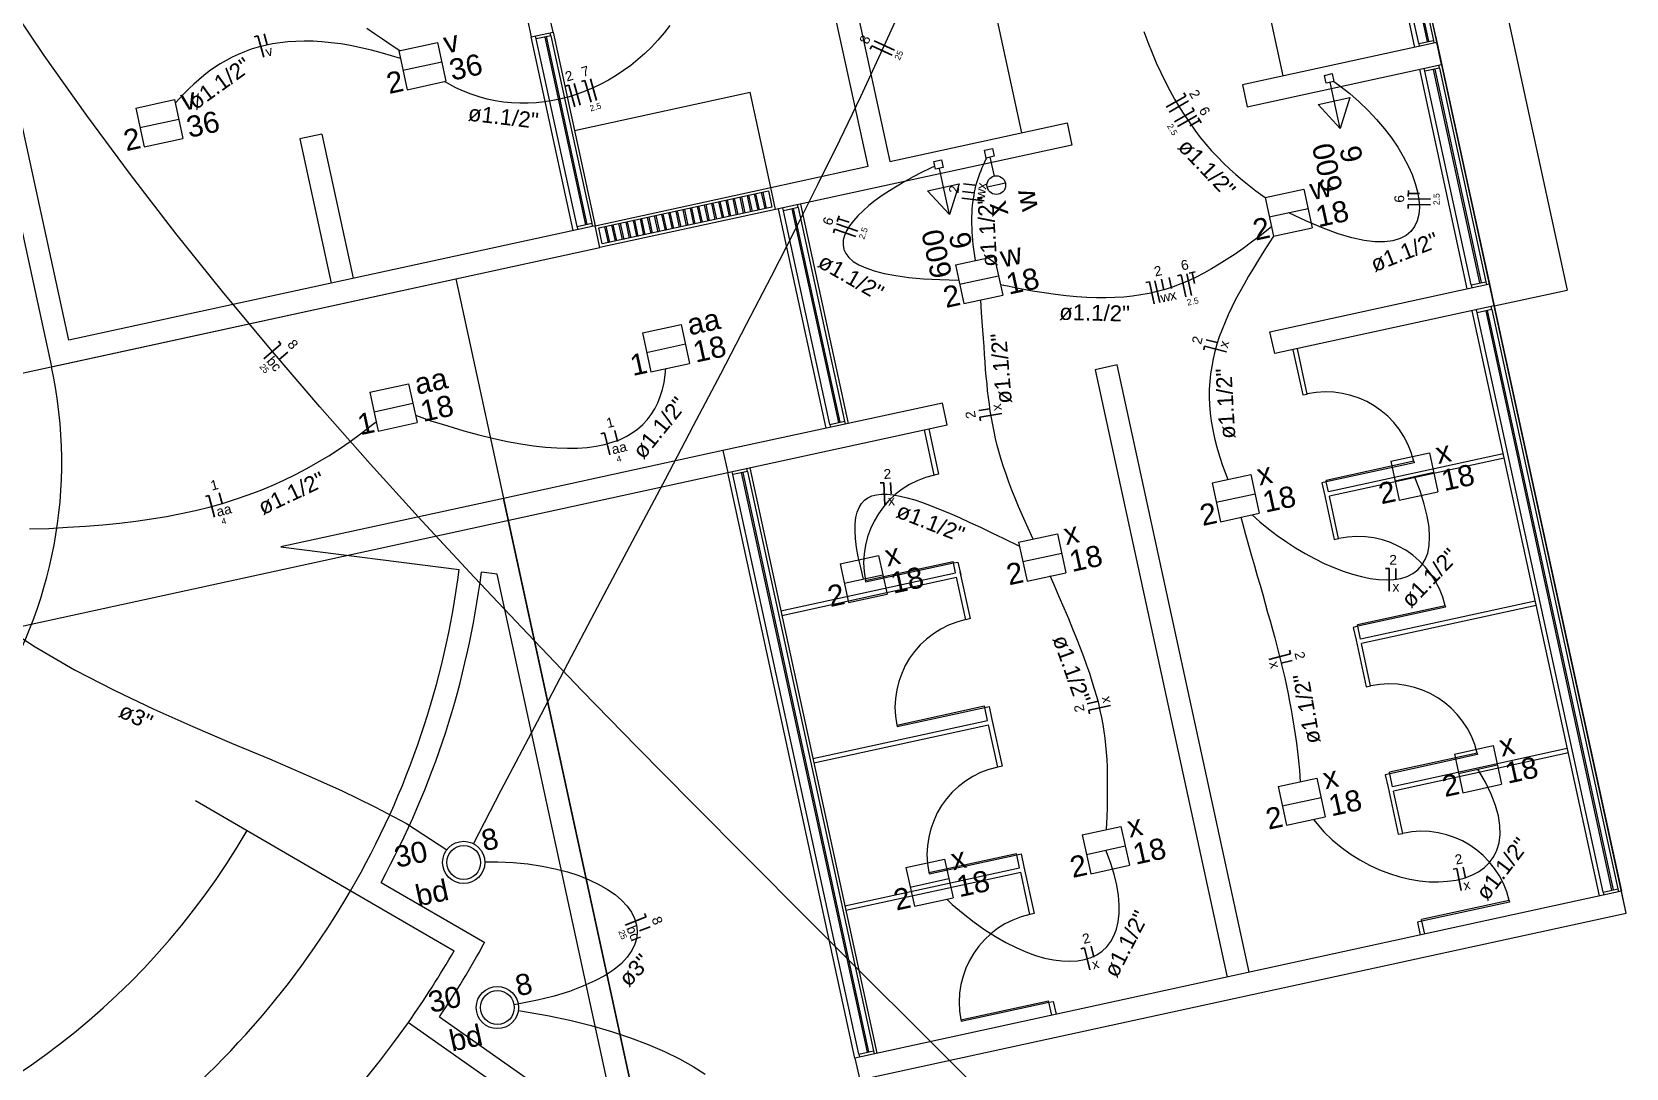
# Model space of a CAD drawing. Header units: millimetres. Extents: x -395 to 1008, y 9 to 692.
# Drawn here: x -66.29 to -55.64, y 39.76 to 46.68 of the extents above; entities that cross this region are included whole.
import ezdxf

# ---------------------------------------------------------------- set-up
doc = ezdxf.new("R2010")
doc.units = ezdxf.units.MM
doc.header["$LTSCALE"] = 0.1
doc.header["$MEASUREMENT"] = 0
for name, color, linetype, lineweight in [('.10 ultra fina', 240, 'Continuous', 5), ('.15', 150, 'Continuous', 15), ('.20', 130, 'Continuous', 5), ('.25', 70, 'Continuous', 5), ('.30', 50, 'Continuous', 5), ('.40 Interno parede', 27, 'Continuous', 5)]:
    doc.layers.add(name, color=color, linetype=linetype, lineweight=lineweight)
doc.styles.add('Arial', font='arial.ttf')

# ---------------------------------------------------------------- blocks, each defined once
blk = doc.blocks.new('eeetet')
at = {"layer": '.10 ultra fina', "color": 240, "lineweight": 5}
for p, q in [((637.56, 100.877), (627.125, 148.864)), ((635.27, 113.759), (637.166, 105.038)), ((635.156, 111.837), (636.272, 106.706)), ((635.171, 111.86), (636.295, 106.691)), ((636.149, 106.659), (635.025, 111.828)), ((636.174, 106.685), (635.058, 111.815)), ((636.233, 106.698), (635.117, 111.828)), ((636.242, 106.7), (635.127, 111.83)), ((635.269, 106.468), (634.145, 111.637)), ((625.851, 109.992), (627.04, 104.525)), ((632.927, 108.819), (633.521, 106.088)), ((632.495, 105.865), (631.869, 108.742)), ((632.047, 108.628), (632.641, 105.897)), ((627.155, 104.704), (626.608, 107.217)), ((630.213, 106.875), (630.245, 106.729)), ((630.391, 106.761), (630.359, 106.907)), ((630.245, 106.729), (630.391, 106.761)), ((630.526, 105.437), (630.245, 106.729)), ((630.278, 106.716), (630.274, 106.735)), ((630.376, 106.737), (630.278, 106.716)), ((630.609, 105.475), (630.337, 106.728)), ((630.619, 105.477), (630.347, 106.731)), ((630.376, 106.737), (630.372, 106.756)), ((630.376, 106.737), (630.649, 105.484)), ((630.391, 106.761), (630.672, 105.468)), ((636.286, 106.735), (636.605, 105.269)), ((630.551, 105.462), (630.278, 106.716)), ((636.295, 106.691), (634.997, 106.409)), ((636.174, 106.685), (636.272, 106.706)), ((636.174, 106.685), (636.178, 106.666)), ((636.272, 106.706), (636.276, 106.687)), ((636.327, 106.545), (636.295, 106.691)), ((635.029, 106.262), (636.327, 106.545)), ((636.499, 105.047), (636.181, 106.513)), ((636.214, 106.5), (636.21, 106.519)), ((636.312, 106.521), (636.214, 106.5)), ((636.583, 105.086), (636.273, 106.512)), ((636.593, 105.088), (636.283, 106.514)), ((636.312, 106.521), (636.308, 106.54)), ((636.312, 106.521), (636.622, 105.094)), ((636.327, 106.545), (636.646, 105.079)), ((634.997, 106.409), (635.029, 106.262)), ((636.525, 105.073), (636.214, 106.5)), ((630.534, 106.104), (631.707, 106.359)), ((631.845, 105.723), (631.707, 106.359)), ((632.641, 105.897), (633.825, 106.154)), ((633.825, 106.154), (633.857, 106.007)), ((628.846, 106.08), (628.699, 106.048)), ((628.699, 106.048), (628.909, 105.085)), ((628.846, 106.08), (629.055, 105.117)), ((633.857, 106.007), (631.877, 105.577)), ((631.845, 105.723), (632.495, 105.865)), ((630.672, 105.468), (631.845, 105.723)), ((631.639, 105.658), (631.662, 105.551)), ((631.649, 105.66), (631.672, 105.553)), ((631.687, 105.669), (631.71, 105.561)), ((631.697, 105.671), (631.72, 105.563)), ((631.734, 105.679), (631.758, 105.571)), ((631.744, 105.681), (631.767, 105.574)), ((631.782, 105.689), (631.806, 105.582)), ((631.792, 105.691), (631.815, 105.584)), ((631.877, 105.577), (631.845, 105.723)), ((631.877, 105.577), (630.704, 105.322)), ((631.163, 105.555), (631.186, 105.447)), ((631.172, 105.557), (631.196, 105.449)), ((631.211, 105.565), (631.234, 105.458)), ((631.22, 105.567), (631.244, 105.46)), ((631.258, 105.575), (631.281, 105.468)), ((631.268, 105.577), (631.291, 105.47)), ((631.306, 105.586), (631.329, 105.478)), ((631.316, 105.588), (631.339, 105.48)), ((631.353, 105.596), (631.377, 105.489)), ((631.363, 105.598), (631.386, 105.491)), ((631.401, 105.606), (631.425, 105.499)), ((631.411, 105.609), (631.434, 105.501)), ((631.449, 105.617), (631.472, 105.509)), ((631.458, 105.619), (631.482, 105.511)), ((631.496, 105.627), (631.52, 105.52)), ((631.506, 105.629), (631.53, 105.522)), ((631.544, 105.637), (631.567, 105.53)), ((631.554, 105.64), (631.577, 105.532)), ((631.592, 105.648), (631.615, 105.54)), ((631.601, 105.65), (631.625, 105.543)), ((632.215, 104.115), (631.896, 105.581)), ((631.93, 105.568), (631.926, 105.587)), ((632.028, 105.589), (631.93, 105.568)), ((632.24, 104.141), (631.93, 105.568)), ((632.299, 104.154), (631.989, 105.581)), ((632.309, 104.156), (631.998, 105.583)), ((632.028, 105.589), (632.023, 105.609)), ((632.028, 105.589), (632.338, 104.162)), ((632.043, 105.613), (632.362, 104.147)), ((630.672, 105.468), (627.155, 104.704)), ((630.551, 105.462), (630.649, 105.484)), ((630.551, 105.462), (630.555, 105.443)), ((630.649, 105.484), (630.653, 105.464)), ((630.704, 105.322), (630.672, 105.468)), ((630.734, 105.461), (630.758, 105.354)), ((630.744, 105.464), (630.767, 105.356)), ((630.782, 105.472), (630.805, 105.364)), ((630.791, 105.474), (630.815, 105.366)), ((630.829, 105.482), (630.853, 105.375)), ((630.839, 105.484), (630.863, 105.377)), ((630.877, 105.492), (630.9, 105.385)), ((630.887, 105.495), (630.91, 105.387)), ((630.925, 105.503), (630.948, 105.395)), ((630.935, 105.505), (630.958, 105.397)), ((630.972, 105.513), (630.996, 105.406)), ((630.982, 105.515), (631.005, 105.408)), ((631.02, 105.524), (631.043, 105.416)), ((631.03, 105.526), (631.053, 105.418)), ((631.067, 105.534), (631.091, 105.426)), ((631.077, 105.536), (631.101, 105.429)), ((631.115, 105.544), (631.139, 105.437)), ((631.125, 105.546), (631.148, 105.439)), ((627.04, 104.525), (630.704, 105.322)), ((618.475, 102.663), (629.742, 105.113)), ((629.742, 105.113), (631.632, 96.42)), ((635.18, 104.76), (636.646, 105.079)), ((636.525, 105.073), (636.622, 105.094)), ((636.525, 105.073), (636.529, 105.053)), ((636.622, 105.094), (636.626, 105.075)), ((636.646, 105.079), (636.678, 104.932)), ((636.678, 104.932), (637.166, 105.038)), ((636.678, 104.932), (635.212, 104.614)), ((636.663, 104.908), (636.658, 104.928)), ((636.678, 104.932), (637.528, 101.024)), ((637.381, 100.992), (636.531, 104.9)), ((636.565, 104.887), (636.561, 104.907)), ((636.663, 104.908), (636.565, 104.887)), ((637.406, 101.018), (636.565, 104.887)), ((637.465, 101.03), (636.624, 104.9)), ((637.475, 101.032), (636.633, 104.902)), ((636.663, 104.908), (637.504, 101.039)), ((635.212, 104.614), (635.18, 104.76)), ((635.334, 104.64), (635.4, 104.338)), ((635.429, 104.344), (635.364, 104.646)), ((634.16, 104.538), (634.013, 104.506)), ((634.013, 104.506), (634.895, 100.451)), ((635.041, 100.483), (634.16, 104.538)), ((632.992, 104.284), (631.526, 103.966)), ((633.024, 104.138), (632.992, 104.284)), ((635.4, 104.338), (635.429, 104.344)), ((631.558, 103.819), (633.024, 104.138)), ((632.24, 104.141), (632.338, 104.162)), ((632.24, 104.141), (632.244, 104.122)), ((632.338, 104.162), (632.342, 104.143)), ((632.938, 103.802), (632.872, 104.105)), ((632.902, 104.111), (632.967, 103.809)), ((631.526, 103.966), (630.06, 103.647)), ((631.526, 103.966), (631.558, 103.819)), ((631.705, 103.851), (632.555, 99.942)), ((636.141, 103.895), (635.555, 103.767)), ((636.143, 103.885), (635.557, 103.758)), ((636.739, 103.945), (635.571, 103.691)), ((636.745, 103.916), (635.578, 103.662)), ((636.141, 103.895), (636.143, 103.885)), ((617.36, 100.732), (631.558, 103.819)), ((632.408, 99.91), (631.558, 103.819)), ((631.592, 103.806), (631.587, 103.825)), ((631.689, 103.827), (631.592, 103.806)), ((632.433, 99.936), (631.592, 103.806)), ((632.492, 99.949), (631.65, 103.819)), ((632.501, 99.951), (631.66, 103.821)), ((631.689, 103.827), (631.685, 103.847)), ((631.689, 103.827), (632.531, 99.957)), ((632.967, 103.809), (632.938, 103.802)), ((635.557, 103.758), (635.528, 103.751)), ((635.528, 103.751), (635.546, 103.665)), ((635.557, 103.758), (635.555, 103.767)), ((635.571, 103.691), (635.557, 103.758)), ((630.06, 103.647), (628.573, 103.323)), ((631.632, 96.42), (630.06, 103.647)), ((635.542, 103.685), (635.61, 103.373)), ((635.639, 103.379), (635.578, 103.662)), ((628.573, 103.323), (629.763, 103.173)), ((635.61, 103.373), (635.639, 103.379)), ((632.477, 103.098), (633.063, 103.226)), ((632.479, 103.089), (633.066, 103.216)), ((633.066, 103.216), (633.063, 103.226)), ((633.066, 103.216), (633.095, 103.222)), ((633.08, 103.15), (633.066, 103.216)), ((633.095, 103.222), (633.114, 103.136)), ((630.017, 103.141), (629.912, 103.154)), ((631.468, 96.468), (630.017, 103.141)), ((631.912, 102.896), (633.08, 103.15)), ((631.919, 102.866), (633.086, 103.12)), ((633.148, 102.837), (633.086, 103.12)), ((633.109, 103.156), (633.177, 102.844)), ((632.477, 103.098), (632.479, 103.089)), ((636.351, 102.93), (635.765, 102.803)), ((636.353, 102.92), (635.767, 102.793)), ((636.953, 102.961), (635.785, 102.707)), ((636.959, 102.931), (635.792, 102.677)), ((636.351, 102.93), (636.353, 102.92)), ((633.177, 102.844), (633.148, 102.837)), ((635.767, 102.793), (635.737, 102.786)), ((635.737, 102.786), (635.756, 102.7)), ((635.767, 102.793), (635.765, 102.803)), ((635.785, 102.707), (635.767, 102.793)), ((635.756, 102.7), (635.824, 102.388)), ((635.853, 102.395), (635.792, 102.677)), ((635.824, 102.388), (635.853, 102.395)), ((632.687, 102.133), (633.273, 102.261)), ((632.689, 102.124), (633.275, 102.251)), ((633.275, 102.251), (633.273, 102.261)), ((633.275, 102.251), (633.305, 102.257)), ((633.294, 102.165), (633.275, 102.251)), ((633.305, 102.257), (633.323, 102.171)), ((632.126, 101.911), (633.294, 102.165)), ((633.323, 102.171), (633.391, 101.859)), ((632.133, 101.882), (633.3, 102.136)), ((632.687, 102.133), (632.689, 102.124)), ((633.362, 101.853), (633.3, 102.136)), ((636.565, 101.946), (635.979, 101.818)), ((636.567, 101.936), (635.981, 101.808)), ((637.167, 101.976), (635.999, 101.722)), ((637.174, 101.947), (636.006, 101.693)), ((636.565, 101.946), (636.567, 101.936)), ((633.391, 101.859), (633.362, 101.853)), ((635.981, 101.808), (635.951, 101.802)), ((635.951, 101.802), (635.97, 101.716)), ((635.981, 101.808), (635.979, 101.818)), ((635.999, 101.722), (635.981, 101.808)), ((628.001, 101.629), (629.039, 101.027)), ((635.97, 101.716), (636.038, 101.404)), ((636.067, 101.41), (636.006, 101.693)), ((636.038, 101.404), (636.067, 101.41)), ((632.901, 101.149), (633.487, 101.276)), ((632.903, 101.139), (633.489, 101.267)), ((633.489, 101.267), (633.487, 101.276)), ((633.489, 101.267), (633.519, 101.273)), ((633.508, 101.181), (633.489, 101.267)), ((633.519, 101.273), (633.537, 101.187)), ((633.537, 101.187), (633.605, 100.875)), ((629.242, 101.082), (629.934, 100.681)), ((632.34, 100.927), (633.508, 101.181)), ((632.347, 100.897), (633.515, 101.151)), ((632.901, 101.149), (632.903, 101.139)), ((633.576, 100.868), (633.515, 101.151)), ((629.039, 101.027), (629.73, 100.625)), ((637.528, 101.024), (632.408, 99.91)), ((637.406, 101.018), (637.504, 101.039)), ((637.406, 101.018), (637.411, 100.998)), ((637.504, 101.039), (637.508, 101.019)), ((637.56, 100.877), (637.528, 101.024)), ((632.44, 99.764), (637.56, 100.877)), ((632.44, 99.764), (637.56, 100.877)), ((633.605, 100.875), (633.576, 100.868)), ((636.779, 100.961), (636.193, 100.834)), ((636.781, 100.951), (636.195, 100.824)), ((636.779, 100.961), (636.781, 100.951)), ((636.195, 100.824), (636.165, 100.817)), ((636.165, 100.817), (636.184, 100.731)), ((636.195, 100.824), (636.193, 100.834)), ((636.214, 100.738), (636.195, 100.824)), ((633.115, 100.164), (633.701, 100.292)), ((633.117, 100.155), (633.704, 100.282)), ((633.704, 100.282), (633.701, 100.292)), ((633.704, 100.282), (633.733, 100.288)), ((633.722, 100.196), (633.704, 100.282)), ((633.733, 100.288), (633.752, 100.202)), ((629.425, 100.148), (630.079, 99.687)), ((629.632, 100.185), (630.287, 99.724)), ((633.115, 100.164), (633.117, 100.155)), ((632.408, 99.91), (632.44, 99.764)), ((632.433, 99.936), (632.531, 99.957)), ((632.433, 99.936), (632.437, 99.917)), ((632.531, 99.957), (632.535, 99.938))]:
    blk.add_line(p, q, dxfattribs=at)
blk.add_lwpolyline([(631.83, 105.7), (631.853, 105.592), (630.719, 105.346), (630.696, 105.453), (631.83, 105.7)], dxfattribs=at)
for centre, radius, start, end in [((624.108, 103.888), 3, 192.2675, 12.2675), ((635.557, 103.758), 0.6, 13.2225, 102.2675), ((633.066, 103.216), 0.6, 102.2675, 191.3125), ((635.767, 102.793), 0.6, 13.2225, 102.2675), ((624.108, 103.888), 5.7, 329.8745, 352.7963), ((624.108, 103.888), 5.85, 331.3438, 352.7963), ((633.275, 102.251), 0.6, 102.2675, 191.3125), ((635.981, 101.808), 0.6, 13.2225, 102.2675), ((633.489, 101.267), 0.6, 102.2675, 191.3125), ((624.108, 103.888), 4.9, 234.6606, 329.8745), ((636.195, 100.824), 0.6, 13.2225, 102.2675), ((624.108, 103.888), 5.7, 234.6606, 329.8745), ((633.704, 100.282), 0.6, 102.2675, 191.3125), ((624.108, 103.888), 6.65, 326.167, 331.167), ((624.108, 103.888), 6.5, 324.8745, 329.8745), ((624.108, 103.888), 6.5, 239.6606, 324.8745)]:
    blk.add_arc(centre, radius, start, end, dxfattribs=at)

msp = doc.modelspace()

# ---------------------------------------------------------------- linework, layer by layer
at = {"layer": '.15', "color": 150, "lineweight": 15}
for p, q in [((-63.84, 46.548), (-63.581, 46.604)), ((-63.84, 46.548), (-63.784, 46.289)), ((-63.581, 46.604), (-63.525, 46.346)), ((-63.812, 46.419), (-63.553, 46.475)), ((-63.784, 46.289), (-63.525, 46.346)), ((-57.655, 46.385), (-57.603, 46.397)), ((-57.644, 46.334), (-57.655, 46.385)), ((-57.592, 46.345), (-57.644, 46.334)), ((-57.591, 46.214), (-57.618, 46.339)), ((-57.603, 46.397), (-57.592, 46.345)), ((-57.697, 46.191), (-57.485, 46.237)), ((-57.485, 46.237), (-57.551, 46.031)), ((-65.597, 46.166), (-65.338, 46.223)), ((-65.597, 46.166), (-65.54, 45.907)), ((-65.338, 46.223), (-65.282, 45.964)), ((-57.551, 46.031), (-57.697, 46.191)), ((-57.551, 46.031), (-57.591, 46.214)), ((-65.569, 46.037), (-65.31, 46.093)), ((-65.54, 45.907), (-65.282, 45.964)), ((-60.265, 45.809), (-60.214, 45.821)), ((-60.254, 45.758), (-60.265, 45.809)), ((-60.214, 45.821), (-60.202, 45.769)), ((-59.926, 45.885), (-59.874, 45.896)), ((-59.915, 45.833), (-59.926, 45.885)), ((-59.863, 45.845), (-59.915, 45.833)), ((-59.861, 45.713), (-59.889, 45.839)), ((-59.874, 45.896), (-59.863, 45.845)), ((-60.202, 45.769), (-60.254, 45.758)), ((-60.201, 45.638), (-60.228, 45.763)), ((-60.307, 45.615), (-60.095, 45.661)), ((-60.161, 45.455), (-60.307, 45.615)), ((-60.161, 45.455), (-60.201, 45.638)), ((-60.095, 45.661), (-60.161, 45.455)), ((-59.787, 45.666), (-59.909, 45.639)), ((-58.052, 45.57), (-57.793, 45.626)), ((-57.793, 45.626), (-57.737, 45.367)), ((-58.052, 45.57), (-57.996, 45.311)), ((-58.024, 45.44), (-57.765, 45.496)), ((-57.996, 45.311), (-57.737, 45.367)), ((-60.121, 45.12), (-59.862, 45.176)), ((-59.862, 45.176), (-59.805, 44.917)), ((-60.121, 45.12), (-60.064, 44.861)), ((-60.093, 44.99), (-59.834, 45.046)), ((-60.064, 44.861), (-59.805, 44.917)), ((-62.212, 44.665), (-61.953, 44.721)), ((-62.212, 44.665), (-62.156, 44.406)), ((-61.953, 44.721), (-61.897, 44.462)), ((-62.184, 44.535), (-61.925, 44.592)), ((-62.156, 44.406), (-61.897, 44.462)), ((-64.034, 44.269), (-63.775, 44.325)), ((-63.775, 44.325), (-63.718, 44.066)), ((-64.034, 44.269), (-63.977, 44.01)), ((-64.005, 44.139), (-63.746, 44.196)), ((-63.977, 44.01), (-63.718, 44.066)), ((-57.212, 43.808), (-56.953, 43.864)), ((-57.212, 43.808), (-57.156, 43.549)), ((-56.953, 43.864), (-56.897, 43.605)), ((-58.406, 43.663), (-58.147, 43.72)), ((-58.147, 43.72), (-58.091, 43.461)), ((-57.184, 43.678), (-56.925, 43.735)), ((-58.406, 43.663), (-58.35, 43.404)), ((-58.378, 43.534), (-58.119, 43.59)), ((-57.156, 43.549), (-56.897, 43.605)), ((-58.35, 43.404), (-58.091, 43.461)), ((-59.699, 43.267), (-59.44, 43.323)), ((-59.699, 43.267), (-59.642, 43.008)), ((-59.44, 43.323), (-59.383, 43.064)), ((-60.892, 43.123), (-60.634, 43.179)), ((-60.634, 43.179), (-60.577, 42.92)), ((-59.67, 43.138), (-59.411, 43.194)), ((-60.892, 43.123), (-60.836, 42.864)), ((-60.864, 42.993), (-60.605, 43.049)), ((-59.642, 43.008), (-59.383, 43.064)), ((-60.836, 42.864), (-60.577, 42.92)), ((-56.787, 41.853), (-56.528, 41.91)), ((-56.528, 41.91), (-56.472, 41.651)), ((-56.787, 41.853), (-56.731, 41.594)), ((-56.759, 41.724), (-56.5, 41.78)), ((-57.965, 41.636), (-57.706, 41.692)), ((-57.706, 41.692), (-57.65, 41.433)), ((-56.731, 41.594), (-56.472, 41.651)), ((-57.965, 41.636), (-57.909, 41.377)), ((-57.937, 41.506), (-57.678, 41.562)), ((-57.909, 41.377), (-57.65, 41.433)), ((-59.274, 41.313), (-59.015, 41.369)), ((-59.015, 41.369), (-58.958, 41.11)), ((-59.274, 41.313), (-59.217, 41.054)), ((-59.245, 41.183), (-58.987, 41.24)), ((-60.452, 41.095), (-60.193, 41.151)), ((-60.193, 41.151), (-60.136, 40.892)), ((-60.452, 41.095), (-60.395, 40.836)), ((-60.423, 40.965), (-60.164, 41.022)), ((-59.217, 41.054), (-58.958, 41.11)), ((-60.395, 40.836), (-60.136, 40.892))]:
    msp.add_line(p, q, dxfattribs=at)
for centre, radius in [((-59.848, 45.652), 0.0625), ((-63.406, 41.129), 0.141), ((-63.406, 41.129), 0.113), ((-63.181, 40.16), 0.141), ((-63.181, 40.16), 0.113)]:
    msp.add_circle(centre, radius, dxfattribs=at)
at = {"layer": '.20', "color": 130, "lineweight": 20}
for points in [[(-59.977, 39.624), (-60.361, 40.007), (-60.744, 40.388), (-61.124, 40.768), (-61.502, 41.146), (-61.877, 41.524), (-62.249, 41.901), (-62.616, 42.278), (-62.978, 42.655), (-63.335, 43.032), (-63.686, 43.411), (-64.03, 43.791), (-64.367, 44.172), (-64.696, 44.556), (-65.018, 44.942), (-65.33, 45.33), (-65.633, 45.722), (-65.925, 46.118), (-66.208, 46.517), (-66.479, 46.921)], [(-63.341, 41.254), (-63.155, 41.612), (-62.914, 42.07), (-62.685, 42.505), (-62.467, 42.919), (-62.258, 43.313), (-62.059, 43.688), (-61.87, 44.047), (-61.689, 44.392), (-61.516, 44.724), (-61.35, 45.044), (-61.192, 45.354), (-61.04, 45.657), (-60.894, 45.953), (-60.754, 46.245), (-60.619, 46.533), (-60.488, 46.821)], [(-63.834, 46.55), (-63.89, 46.587), (-63.948, 46.626), (-64.003, 46.663), (-64.054, 46.699)], [(-62.028, 46.719), (-62.068, 46.668), (-62.109, 46.62), (-62.152, 46.574), (-62.197, 46.531), (-62.243, 46.49), (-62.29, 46.452), (-62.338, 46.417), (-62.388, 46.384), (-62.438, 46.354), (-62.489, 46.326), (-62.542, 46.301), (-62.594, 46.279), (-62.648, 46.259), (-62.702, 46.242), (-62.756, 46.228), (-62.811, 46.217), (-62.866, 46.208), (-62.921, 46.202), (-62.976, 46.199), (-63.031, 46.199), (-63.086, 46.202), (-63.141, 46.207), (-63.195, 46.216), (-63.249, 46.227), (-63.303, 46.241), (-63.356, 46.259), (-63.408, 46.279), (-63.459, 46.302), (-63.535, 46.343)], [(-58.862, 46.678), (-58.835, 46.606), (-58.807, 46.536), (-58.779, 46.469), (-58.749, 46.405), (-58.719, 46.343), (-58.688, 46.284), (-58.657, 46.226), (-58.624, 46.171), (-58.591, 46.119), (-58.556, 46.068), (-58.521, 46.019), (-58.485, 45.971), (-58.448, 45.926), (-58.41, 45.882), (-58.371, 45.84), (-58.331, 45.799), (-58.29, 45.76), (-58.247, 45.722), (-58.204, 45.685), (-58.159, 45.649), (-58.113, 45.614), (-58.051, 45.57)], [(-63.829, 46.498), (-63.949, 46.534), (-64.022, 46.554), (-64.093, 46.57), (-64.162, 46.584), (-64.228, 46.595), (-64.292, 46.603), (-64.354, 46.609), (-64.413, 46.613), (-64.471, 46.614), (-64.527, 46.612), (-64.581, 46.609), (-64.633, 46.603), (-64.684, 46.595), (-64.733, 46.585), (-64.78, 46.573), (-64.826, 46.559), (-64.87, 46.543), (-64.912, 46.525), (-64.954, 46.506), (-64.994, 46.485), (-65.033, 46.462), (-65.07, 46.438), (-65.107, 46.412), (-65.142, 46.385), (-65.176, 46.356), (-65.21, 46.327), (-65.242, 46.296), (-65.274, 46.263), (-65.305, 46.23), (-65.333, 46.199)], [(-57.594, 46.345), (-57.553, 46.316), (-57.486, 46.263), (-57.423, 46.208), (-57.363, 46.15), (-57.307, 46.09), (-57.255, 46.029), (-57.208, 45.968), (-57.166, 45.905), (-57.129, 45.843), (-57.097, 45.782), (-57.07, 45.722), (-57.049, 45.663), (-57.033, 45.607), (-57.024, 45.553), (-57.021, 45.503), (-57.025, 45.456), (-57.036, 45.413), (-57.053, 45.375), (-57.078, 45.342), (-57.11, 45.315), (-57.15, 45.295), (-57.198, 45.28), (-57.254, 45.273), (-57.318, 45.274), (-57.391, 45.283), (-57.473, 45.301), (-57.564, 45.327), (-57.665, 45.364), (-57.775, 45.411), (-57.894, 45.468)], [(-59.912, 45.834), (-59.917, 45.825), (-59.926, 45.806), (-59.935, 45.786), (-59.944, 45.767), (-59.952, 45.748), (-59.96, 45.728), (-59.967, 45.708), (-59.974, 45.688), (-59.98, 45.667), (-59.986, 45.647), (-59.991, 45.625), (-59.995, 45.604), (-59.999, 45.582), (-60.003, 45.56), (-60.006, 45.537), (-60.009, 45.514), (-60.011, 45.491), (-60.012, 45.467), (-60.013, 45.442), (-60.013, 45.417), (-60.013, 45.392), (-60.012, 45.365), (-60.011, 45.339), (-60.009, 45.311), (-60.007, 45.283), (-60.004, 45.255), (-60, 45.225), (-59.996, 45.195), (-59.991, 45.165), (-59.989, 45.148)], [(-60.259, 45.778), (-60.291, 45.763), (-60.348, 45.736), (-60.403, 45.707), (-60.458, 45.677), (-60.511, 45.646), (-60.562, 45.614), (-60.611, 45.582), (-60.657, 45.549), (-60.699, 45.515), (-60.738, 45.481), (-60.773, 45.448), (-60.803, 45.414), (-60.829, 45.38), (-60.849, 45.347), (-60.863, 45.315), (-60.871, 45.284), (-60.872, 45.253), (-60.867, 45.223), (-60.854, 45.195), (-60.833, 45.168), (-60.804, 45.143), (-60.766, 45.12), (-60.72, 45.099), (-60.663, 45.079), (-60.597, 45.062), (-60.52, 45.048), (-60.433, 45.036), (-60.335, 45.027), (-60.225, 45.021), (-60.099, 45.018)], [(-58.009, 45.374), (-58.086, 45.314), (-58.143, 45.271), (-58.198, 45.23), (-58.252, 45.192), (-58.305, 45.157), (-58.358, 45.124), (-58.41, 45.093), (-58.461, 45.064), (-58.513, 45.038), (-58.564, 45.014), (-58.616, 44.993), (-58.667, 44.974), (-58.72, 44.956), (-58.773, 44.942), (-58.827, 44.929), (-58.882, 44.919), (-58.938, 44.911), (-58.996, 44.905), (-59.055, 44.901), (-59.116, 44.899), (-59.179, 44.899), (-59.244, 44.902), (-59.311, 44.907), (-59.381, 44.913), (-59.453, 44.922), (-59.529, 44.933), (-59.607, 44.945), (-59.688, 44.96), (-59.773, 44.977), (-59.821, 44.987)], [(-57.996, 45.312), (-58.025, 45.267), (-58.061, 45.21), (-58.097, 45.153), (-58.13, 45.098), (-58.162, 45.044), (-58.193, 44.991), (-58.222, 44.939), (-58.249, 44.888), (-58.275, 44.837), (-58.298, 44.787), (-58.32, 44.737), (-58.34, 44.688), (-58.358, 44.639), (-58.374, 44.589), (-58.388, 44.54), (-58.4, 44.491), (-58.409, 44.441), (-58.417, 44.391), (-58.422, 44.34), (-58.425, 44.289), (-58.425, 44.237), (-58.423, 44.184), (-58.419, 44.13), (-58.412, 44.075), (-58.402, 44.019), (-58.39, 43.962), (-58.375, 43.903), (-58.357, 43.842), (-58.337, 43.78), (-58.301, 43.686)], [(-59.601, 43.288), (-59.647, 43.385), (-59.674, 43.446), (-59.7, 43.505), (-59.723, 43.561), (-59.745, 43.616), (-59.765, 43.669), (-59.783, 43.721), (-59.8, 43.771), (-59.815, 43.819), (-59.829, 43.867), (-59.842, 43.914), (-59.853, 43.96), (-59.863, 44.006), (-59.872, 44.052), (-59.88, 44.097), (-59.888, 44.142), (-59.894, 44.187), (-59.9, 44.233), (-59.906, 44.279), (-59.91, 44.325), (-59.915, 44.373), (-59.919, 44.421), (-59.923, 44.471), (-59.927, 44.522), (-59.93, 44.574), (-59.934, 44.628), (-59.938, 44.684), (-59.942, 44.742), (-59.946, 44.802), (-59.952, 44.885)], [(-63.729, 44.115), (-63.625, 44.079), (-63.513, 44.044), (-63.406, 44.012), (-63.304, 43.984), (-63.206, 43.961), (-63.113, 43.94), (-63.024, 43.924), (-62.94, 43.911), (-62.86, 43.902), (-62.784, 43.897), (-62.712, 43.895), (-62.645, 43.896), (-62.581, 43.901), (-62.521, 43.909), (-62.466, 43.92), (-62.414, 43.935), (-62.366, 43.952), (-62.321, 43.973), (-62.281, 43.997), (-62.244, 44.023), (-62.21, 44.053), (-62.18, 44.085), (-62.153, 44.12), (-62.13, 44.158), (-62.11, 44.198), (-62.093, 44.241), (-62.079, 44.287), (-62.068, 44.335), (-62.06, 44.385), (-62.056, 44.428)], [(-66.307, 43.356), (-66.178, 43.36), (-66.053, 43.367), (-65.933, 43.374), (-65.817, 43.384), (-65.705, 43.395), (-65.597, 43.409), (-65.492, 43.424), (-65.391, 43.44), (-65.294, 43.459), (-65.199, 43.48), (-65.107, 43.502), (-65.018, 43.527), (-64.931, 43.554), (-64.847, 43.583), (-64.765, 43.613), (-64.685, 43.646), (-64.607, 43.682), (-64.53, 43.719), (-64.455, 43.759), (-64.381, 43.801), (-64.308, 43.845), (-64.237, 43.891), (-64.165, 43.94), (-64.095, 43.992), (-64.024, 44.046), (-63.991, 44.072)], [(-58.139, 43.45), (-58.087, 43.404), (-58.03, 43.357), (-57.971, 43.312), (-57.91, 43.27), (-57.848, 43.23), (-57.784, 43.192), (-57.721, 43.158), (-57.657, 43.126), (-57.593, 43.099), (-57.531, 43.074), (-57.469, 43.054), (-57.409, 43.038), (-57.351, 43.026), (-57.295, 43.019), (-57.242, 43.016), (-57.192, 43.018), (-57.145, 43.026), (-57.103, 43.039), (-57.065, 43.058), (-57.032, 43.083), (-57.004, 43.114), (-56.982, 43.151), (-56.965, 43.195), (-56.956, 43.245), (-56.953, 43.303), (-56.957, 43.368), (-56.969, 43.441), (-56.989, 43.521), (-57.017, 43.61), (-57.055, 43.706)], [(-60.735, 43.021), (-60.754, 43.098), (-60.77, 43.169), (-60.781, 43.233), (-60.788, 43.292), (-60.791, 43.344), (-60.79, 43.391), (-60.786, 43.433), (-60.777, 43.469), (-60.765, 43.5), (-60.749, 43.526), (-60.729, 43.548), (-60.706, 43.564), (-60.679, 43.577), (-60.648, 43.584), (-60.614, 43.588), (-60.576, 43.588), (-60.536, 43.584), (-60.491, 43.576), (-60.444, 43.564), (-60.393, 43.55), (-60.34, 43.532), (-60.283, 43.511), (-60.223, 43.487), (-60.16, 43.461), (-60.094, 43.432), (-60.025, 43.4), (-59.953, 43.367), (-59.878, 43.331), (-59.801, 43.294), (-59.693, 43.241)], [(-58.214, 43.434), (-58.203, 43.394), (-58.182, 43.319), (-58.162, 43.247), (-58.142, 43.177), (-58.123, 43.109), (-58.104, 43.044), (-58.086, 42.98), (-58.068, 42.918), (-58.051, 42.858), (-58.035, 42.799), (-58.019, 42.742), (-58.003, 42.685), (-57.988, 42.63), (-57.974, 42.575), (-57.96, 42.521), (-57.946, 42.468), (-57.934, 42.415), (-57.921, 42.362), (-57.91, 42.309), (-57.899, 42.256), (-57.888, 42.203), (-57.878, 42.149), (-57.868, 42.094), (-57.86, 42.039), (-57.851, 41.983), (-57.843, 41.926), (-57.836, 41.867), (-57.829, 41.807), (-57.823, 41.745), (-57.817, 41.668)], [(-59.111, 41.348), (-59.108, 41.433), (-59.106, 41.495), (-59.105, 41.554), (-59.104, 41.61), (-59.104, 41.665), (-59.105, 41.717), (-59.106, 41.768), (-59.108, 41.817), (-59.112, 41.865), (-59.116, 41.912), (-59.121, 41.958), (-59.127, 42.004), (-59.135, 42.05), (-59.143, 42.096), (-59.153, 42.143), (-59.164, 42.19), (-59.177, 42.238), (-59.191, 42.287), (-59.207, 42.338), (-59.224, 42.39), (-59.243, 42.445), (-59.263, 42.501), (-59.286, 42.561), (-59.31, 42.622), (-59.336, 42.687), (-59.364, 42.756), (-59.394, 42.827), (-59.427, 42.903), (-59.461, 42.983), (-59.487, 43.042)], [(-66.528, 42.735), (-66.269, 42.568), (-66.006, 42.416), (-65.742, 42.279), (-65.477, 42.153), (-65.215, 42.036), (-64.957, 41.926), (-64.704, 41.82), (-64.459, 41.715), (-64.223, 41.61), (-63.999, 41.501), (-63.788, 41.388), (-63.52, 41.213)], [(-57.728, 41.416), (-57.659, 41.334), (-57.604, 41.28), (-57.545, 41.231), (-57.483, 41.186), (-57.42, 41.146), (-57.354, 41.111), (-57.288, 41.08), (-57.22, 41.055), (-57.153, 41.034), (-57.086, 41.018), (-57.02, 41.007), (-56.955, 41), (-56.893, 40.999), (-56.833, 41.003), (-56.776, 41.011), (-56.722, 41.025), (-56.672, 41.043), (-56.627, 41.067), (-56.587, 41.096), (-56.553, 41.129), (-56.524, 41.168), (-56.503, 41.212), (-56.488, 41.261), (-56.481, 41.316), (-56.483, 41.375), (-56.492, 41.44), (-56.512, 41.51), (-56.541, 41.585), (-56.58, 41.666), (-56.63, 41.752)], [(-63.265, 41.134), (-63.178, 41.133), (-63.075, 41.128), (-62.977, 41.119), (-62.883, 41.105), (-62.796, 41.087), (-62.713, 41.066), (-62.637, 41.041), (-62.567, 41.013), (-62.503, 40.982), (-62.445, 40.949), (-62.395, 40.914), (-62.351, 40.877), (-62.315, 40.837), (-62.286, 40.797), (-62.265, 40.755), (-62.252, 40.713), (-62.247, 40.67), (-62.25, 40.626), (-62.262, 40.583), (-62.283, 40.54), (-62.314, 40.497), (-62.353, 40.455), (-62.402, 40.415), (-62.462, 40.375), (-62.531, 40.338), (-62.61, 40.302), (-62.7, 40.268), (-62.801, 40.237), (-62.913, 40.209), (-63.07, 40.178)], [(-60.179, 40.883), (-60.143, 40.849), (-60.069, 40.787), (-59.996, 40.731), (-59.924, 40.68), (-59.853, 40.634), (-59.784, 40.595), (-59.716, 40.56), (-59.65, 40.532), (-59.586, 40.508), (-59.525, 40.49), (-59.465, 40.478), (-59.409, 40.471), (-59.356, 40.469), (-59.305, 40.472), (-59.259, 40.481), (-59.215, 40.494), (-59.176, 40.513), (-59.141, 40.537), (-59.11, 40.566), (-59.083, 40.601), (-59.062, 40.64), (-59.045, 40.684), (-59.033, 40.733), (-59.027, 40.787), (-59.026, 40.846), (-59.032, 40.909), (-59.043, 40.978), (-59.061, 41.051), (-59.085, 41.129), (-59.116, 41.211)], [(-63.041, 40.14), (-62.847, 40.108), (-62.697, 40.076), (-62.554, 40.04), (-62.419, 40), (-62.292, 39.958), (-62.174, 39.913), (-62.064, 39.866), (-61.964, 39.817), (-61.873, 39.767), (-61.792, 39.715)]]:
    msp.add_lwpolyline(points, dxfattribs=at)
at = {"layer": '.25', "color": 70, "lineweight": 25}
for p, q in [((-64.719, 46.59), (-64.739, 46.662)), ((-64.806, 46.643), (-64.782, 46.65)), ((-64.742, 46.506), (-64.782, 46.65)), ((-60.69, 46.559), (-60.679, 46.582)), ((-60.543, 46.519), (-60.679, 46.582)), ((-60.527, 46.553), (-60.663, 46.616)), ((-62.62, 46.344), (-62.596, 46.351)), ((-62.555, 46.206), (-62.596, 46.351)), ((-62.519, 46.217), (-62.56, 46.361)), ((-62.728, 46.313), (-62.704, 46.32)), ((-62.663, 46.175), (-62.704, 46.32)), ((-62.627, 46.186), (-62.668, 46.33)), ((-58.712, 46.173), (-58.582, 46.247)), ((-58.595, 46.269), (-58.582, 46.247)), ((-58.694, 46.14), (-58.564, 46.215)), ((-58.657, 46.075), (-58.526, 46.15)), ((-58.539, 46.171), (-58.526, 46.15)), ((-58.638, 46.043), (-58.508, 46.117)), ((-58.554, 46.047), (-58.489, 46.085)), ((-58.499, 46.102), (-58.479, 46.067)), ((-59.998, 45.6), (-60.073, 45.61)), ((-59.992, 45.652), (-60.066, 45.661)), ((-57.096, 45.577), (-57.095, 45.617)), ((-57.02, 45.596), (-57.095, 45.597)), ((-59.929, 45.547), (-60.078, 45.565)), ((-56.946, 45.558), (-57.096, 45.56)), ((-56.946, 45.521), (-57.096, 45.522)), ((-57.096, 45.497), (-57.096, 45.522)), ((-60.774, 45.344), (-60.915, 45.393)), ((-60.91, 45.409), (-60.897, 45.447)), ((-60.832, 45.404), (-60.903, 45.428)), ((-60.936, 45.334), (-60.928, 45.357)), ((-60.786, 45.308), (-60.928, 45.357)), ((-58.544, 44.914), (-58.576, 45.06)), ((-58.559, 45.064), (-58.52, 45.073)), ((-58.523, 44.995), (-58.539, 45.068)), ((-58.849, 45.001), (-58.825, 45.006)), ((-58.793, 44.86), (-58.825, 45.006)), ((-58.756, 44.868), (-58.788, 45.014)), ((-58.728, 44.951), (-58.744, 45.024)), ((-58.677, 44.962), (-58.693, 45.035)), ((-58.637, 45.047), (-58.613, 45.053)), ((-58.581, 44.906), (-58.613, 45.053)), ((-64.742, 44.493), (-64.627, 44.59)), ((-64.643, 44.609), (-64.627, 44.59)), ((-64.639, 44.487), (-64.581, 44.536)), ((-58.462, 44.553), (-58.456, 44.577)), ((-58.311, 44.539), (-58.456, 44.577)), ((-58.372, 44.602), (-58.445, 44.62)), ((-59.891, 44.159), (-59.965, 44.147)), ((-59.81, 44.128), (-59.958, 44.102)), ((-59.953, 44.078), (-59.958, 44.102)), ((-62.489, 43.992), (-62.465, 43.998)), ((-62.43, 43.852), (-62.465, 43.998)), ((-62.378, 43.941), (-62.396, 44.014)), ((-65.132, 43.573), (-65.108, 43.58)), ((-65.07, 43.435), (-65.108, 43.58)), ((-65.02, 43.525), (-65.039, 43.598)), ((-60.624, 43.663), (-60.599, 43.664)), ((-60.592, 43.514), (-60.599, 43.664)), ((-60.55, 43.591), (-60.554, 43.666)), ((-57.248, 43.091), (-57.223, 43.091)), ((-57.223, 42.941), (-57.223, 43.091)), ((-57.178, 43.016), (-57.178, 43.091)), ((-58.028, 42.485), (-57.882, 42.522)), ((-57.889, 42.546), (-57.882, 42.522)), ((-57.944, 42.46), (-57.871, 42.478)), ((-59.167, 42.205), (-59.24, 42.189)), ((-59.084, 42.177), (-59.23, 42.145)), ((-59.225, 42.121), (-59.23, 42.145)), ((-56.796, 41.083), (-56.772, 41.088)), ((-56.742, 40.941), (-56.772, 41.088)), ((-56.713, 41.024), (-56.728, 41.097)), ((-62.327, 40.71), (-62.188, 40.766)), ((-62.231, 40.672), (-62.161, 40.7)), ((-62.198, 40.789), (-62.188, 40.766)), ((-59.283, 40.552), (-59.258, 40.558)), ((-59.222, 40.412), (-59.258, 40.558)), ((-59.197, 40.496), (-59.215, 40.569))]:
    msp.add_line(p, q, dxfattribs=at)

# ---------------------------------------------------------------- block references
at = {"layer": '.30'}
msp.add_blockref('eeetet', (-693.2, -60.087), dxfattribs=at)

# ---------------------------------------------------------------- texts
at = {"layer": '.40 Interno parede', "color": 27, "line_spacing_factor": 0.9, "style": 'Arial'}
for s, insert, char_height, width, attachment_point, rotation in [('v', (-63.524, 46.529), 0.141, 0.195, 7, 12.2675), ('8', (-60.695, 46.61), 0.0653, 0.10011, 8, 65.2489), ('v', (-64.698, 46.515), 0.0653, 0.09, 8, 15.6308), ('25', (-60.48, 46.511), 0.0406, 0.12235, 8, 65.2489), ('ø1.1/2"', (-65.005, 46.286), 0.1059, 0.92508, 8, 35.8906), ('36', (-63.484, 46.347), 0.1412, 0.4338, 7, 12.2675), ('7', (-62.585, 46.381), 0.0653, 0.10011, 8, 15.9688), ('2', (-63.905, 46.26), 0.141, 0.2169, 7, 12.2675), ('2', (-62.693, 46.35), 0.0653, 0.10011, 8, 15.9688), ('v', (-65.28, 46.147), 0.141, 0.195, 7, 12.2675), ('2', (-58.55, 46.244), 0.0653, 0.10011, 8, 299.7605), ('36', (-65.24, 45.965), 0.1412, 0.4338, 7, 12.2675), ('ø1.1/2"', (-63.148, 46.053), 0.1059, 0.92508, 8, 353.3092), ('2.5', (-62.52, 46.154), 0.0406, 0.15292, 8, 15.9688), ('6', (-58.485, 46.13), 0.0653, 0.10011, 8, 299.7605), ('2', (-65.661, 45.878), 0.141, 0.2169, 7, 12.2675), ('2.5', (-58.69, 46.013), 0.0406, 0.15292, 8, 299.7605), ('ø1.1/2"', (-58.481, 45.729), 0.1059, 0.92508, 8, 313.7694), ('600', (-57.565, 45.784), 0.1412, 0.6507, 8, 102.2677), ('6', (-57.406, 45.874), 0.141, 0.2169, 8, 102.2677), ('2', (-60.098, 45.62), 0.0653, 0.10011, 8, 83.0622), ('w', (-59.921, 45.591), 0.0653, 0.12999, 8, 83.0622), ('x', (-59.914, 45.643), 0.0653, 0.09, 8, 83.0622), ('w', (-59.597, 45.633), 0.141, 0.28165, 9, 102.2677), ('w', (-57.736, 45.551), 0.141, 0.28165, 7, 12.2675), ('2.5', (-56.886, 45.558), 0.0406, 0.15292, 8, 89.4392), ('ø1.1/2"', (-59.852, 45.345), 0.1059, 0.92508, 8, 93.4327), ('x', (-59.787, 45.554), 0.141, 0.195, 9, 102.2677), ('18', (-57.696, 45.368), 0.1412, 0.4338, 7, 12.2675), ('6', (-57.122, 45.56), 0.0653, 0.10011, 8, 89.4392), ('6', (-60.94, 45.401), 0.0653, 0.10011, 8, 70.8983), ('2', (-58.116, 45.281), 0.141, 0.2169, 7, 12.2675), ('2.5', (-60.717, 45.324), 0.0406, 0.15292, 8, 70.8983), ('600', (-60.175, 45.208), 0.1412, 0.6507, 8, 102.2677), ('6', (-60.016, 45.297), 0.141, 0.2169, 8, 102.2677), ('ø1.1/2"', (-57.1, 45.154), 0.1059, 0.92508, 8, 21.6354), ('ø1.1/2"', (-60.846, 44.991), 0.1059, 0.92508, 8, 330.1846), ('w', (-59.804, 45.101), 0.141, 0.28165, 7, 12.2675), ('18', (-59.764, 44.918), 0.1412, 0.4338, 7, 12.2675), ('2', (-58.761, 45.047), 0.0653, 0.10011, 8, 12.2675), ('6', (-58.582, 45.086), 0.0653, 0.10011, 8, 12.2675), ('2', (-60.185, 44.831), 0.141, 0.2169, 7, 12.2675), ('ø1.1/2"', (-59.193, 44.744), 0.1059, 0.92508, 8, 358.5059), ('w', (-58.711, 44.874), 0.0653, 0.12999, 8, 12.2675), ('x', (-58.661, 44.885), 0.0653, 0.09, 8, 12.2675), ('2.5', (-58.531, 44.855), 0.0406, 0.15292, 8, 12.2675), ('aa', (-61.896, 44.646), 0.1412, 0.4338, 7, 12.2675), ('18', (-61.856, 44.464), 0.1412, 0.4338, 7, 12.2675), ('ø1.1/2"', (-59.76, 44.432), 0.1059, 0.92508, 8, 94.676), ('2', (-58.474, 44.609), 0.0653, 0.10011, 8, 75.4476), ('8', (-64.573, 44.567), 0.0653, 0.10011, 8, 310.1884), ('1', (-62.277, 44.377), 0.141, 0.2169, 7, 12.2675), ('x', (-58.296, 44.582), 0.0653, 0.09, 8, 75.4476), ('25', (-64.754, 44.414), 0.0406, 0.12235, 8, 310.1884), ('bc', (-64.698, 44.437), 0.0653, 0.19011, 8, 310.1884), ('ø1.1/2"', (-58.261, 44.196), 0.1059, 0.92508, 8, 93.2952), ('aa', (-63.717, 44.25), 0.1412, 0.4338, 7, 12.2675), ('18', (-63.677, 44.068), 0.1412, 0.4338, 7, 12.2675), ('ø1.1/2"', (-62.055, 43.997), 0.1059, 0.92508, 8, 51.0568), ('1', (-64.098, 43.981), 0.141, 0.2169, 7, 12.2675), ('1', (-62.42, 44.035), 0.0653, 0.10011, 8, 13.4478), ('2', (-59.988, 44.124), 0.0653, 0.10011, 8, 99.8269), ('x', (-59.814, 44.173), 0.0653, 0.09, 8, 99.8269), ('aa', (-62.36, 43.865), 0.0653, 0.20021, 8, 13.4478), ('x', (-56.896, 43.789), 0.141, 0.195, 7, 12.2675), ('4', (-62.365, 43.805), 0.0406, 0.06118, 8, 13.4478), ('18', (-56.856, 43.606), 0.1412, 0.4338, 7, 12.2675), ('1', (-65.064, 43.618), 0.0653, 0.10011, 8, 14.651), ('ø1.1/2"', (-64.533, 43.545), 0.1059, 0.92508, 8, 25.308), ('2', (-60.574, 43.691), 0.0653, 0.10011, 8, 2.7458), ('x', (-58.09, 43.645), 0.141, 0.195, 7, 12.2675), ('2', (-57.276, 43.52), 0.141, 0.2169, 7, 12.2675), ('x', (-60.547, 43.513), 0.0653, 0.09, 8, 2.7458), ('18', (-58.05, 43.462), 0.1412, 0.4338, 7, 12.2675), ('aa', (-65, 43.449), 0.0653, 0.20021, 8, 14.651), ('ø1.1/2"', (-60.307, 43.348), 0.1059, 0.92508, 8, 338.4467), ('2', (-58.47, 43.375), 0.141, 0.2169, 7, 12.2675), ('4', (-65.004, 43.389), 0.0406, 0.06118, 8, 14.651), ('x', (-59.382, 43.248), 0.141, 0.195, 7, 12.2675), ('18', (-59.342, 43.066), 0.1412, 0.4338, 7, 12.2675), ('x', (-60.576, 43.104), 0.141, 0.195, 7, 12.2675), ('2', (-57.197, 43.117), 0.0653, 0.10011, 8, 359.967), ('ø1.1/2"', (-56.913, 42.991), 0.1059, 0.92508, 8, 46.5132), ('18', (-60.536, 42.921), 0.1412, 0.4338, 7, 12.2675), ('2', (-59.763, 42.979), 0.141, 0.2169, 7, 12.2675), ('2', (-60.957, 42.834), 0.141, 0.2169, 7, 12.2675), ('x', (-57.178, 42.938), 0.0653, 0.09, 8, 359.967), ('ø1.1/2"', (-59.397, 42.401), 0.1059, 0.92508, 8, 289.6536), ('2', (-57.851, 42.503), 0.0653, 0.10011, 8, 284.2162), ('x', (-58.02, 42.441), 0.0653, 0.09, 8, 284.2162), ('ø1.1/2"', (-57.72, 42.164), 0.1059, 0.92508, 8, 100.0618), ('2', (-59.262, 42.165), 0.0653, 0.10011, 8, 102.2677), ('x', (-59.09, 42.221), 0.0653, 0.09, 8, 102.2677), ('ø3"', (-65.62, 42.055), 0.1059, 0.44137, 8, 334.6766), ('x', (-56.471, 41.835), 0.141, 0.195, 7, 12.2675), ('18', (-56.431, 41.652), 0.1412, 0.4338, 7, 12.2675), ('x', (-57.649, 41.617), 0.141, 0.195, 7, 12.2675), ('2', (-56.851, 41.565), 0.141, 0.2169, 7, 12.2675), ('18', (-57.609, 41.434), 0.1412, 0.4338, 7, 12.2675), ('2', (-58.03, 41.347), 0.141, 0.2169, 7, 12.2675), ('8', (-63.216, 41.213), 0.141, 0.2169, 8, 12.2675), ('x', (-58.957, 41.294), 0.141, 0.195, 7, 12.2675), ('30', (-63.744, 41.114), 0.1412, 0.4338, 8, 12.2675), ('18', (-58.917, 41.111), 0.1412, 0.4338, 7, 12.2675), ('ø1.1/2"', (-56.424, 41.053), 0.1059, 0.92508, 8, 52.7298), ('x', (-60.135, 41.076), 0.141, 0.195, 7, 12.2675), ('2', (-59.338, 41.025), 0.141, 0.2169, 7, 12.2675), ('2', (-56.752, 41.119), 0.0653, 0.10011, 8, 11.3172), ('bd', (-63.603, 40.856), 0.1412, 0.4338, 8, 12.2675), ('18', (-60.095, 40.894), 0.1412, 0.4338, 7, 12.2675), ('2', (-60.516, 40.807), 0.141, 0.2169, 7, 12.2675), ('x', (-56.698, 40.947), 0.0653, 0.09, 8, 11.3172), ('ø1.1/2"', (-58.932, 40.56), 0.1059, 0.92508, 8, 62.6592), ('bd', (-62.303, 40.643), 0.0653, 0.20021, 8, 292.1287), ('8', (-62.144, 40.728), 0.0653, 0.10011, 8, 292.1287), ('25', (-62.363, 40.639), 0.0406, 0.12235, 8, 292.1287), ('2', (-59.239, 40.59), 0.0653, 0.10011, 8, 13.9406), ('ø3"', (-62.225, 40.372), 0.1059, 0.44137, 8, 46.9429), ('8', (-62.99, 40.244), 0.141, 0.2169, 8, 12.2675), ('x', (-59.178, 40.42), 0.0653, 0.09, 8, 13.9406), ('30', (-63.518, 40.145), 0.1412, 0.4338, 8, 12.2675), ('bd', (-63.377, 39.887), 0.1412, 0.4338, 8, 12.2675)]:
    msp.add_mtext(s, dxfattribs=dict(at, insert=insert, char_height=char_height, width=width, attachment_point=attachment_point, rotation=rotation))

doc.saveas('drawing.dxf')
